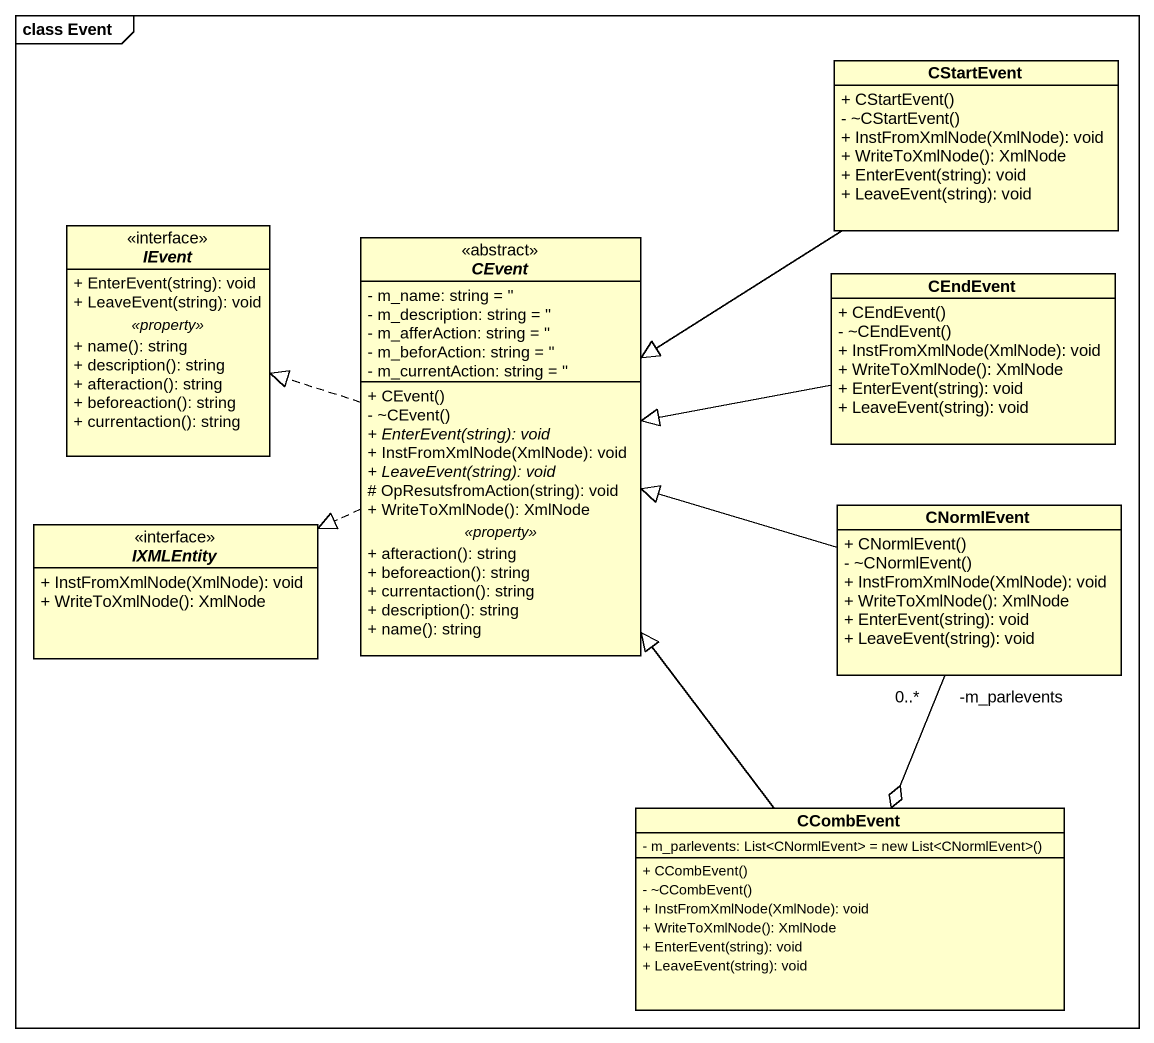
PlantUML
@startuml
mainframe class Event
hide circle
hide empty members
skinparam classAttributeIconSize 0
class CStartEvent {
  + CStartEvent()
  - ~CStartEvent()
  + InstFromXmlNode(XmlNode): void
  + WriteToXmlNode(): XmlNode
  + EnterEvent(string): void
  + LeaveEvent(string): void
}
interface IEvent {
  + EnterEvent(string): void
  + LeaveEvent(string): void
  .. <<property>> ..
  + name(): string
  + description(): string
  + afteraction(): string
  + beforeaction(): string
  + currentaction(): string
}
abstract class CEvent <<abstract>> {
  - m_name: string = ''
  - m_description: string = ''
  - m_afferAction: string = ''
  - m_beforAction: string = ''
  - m_currentAction: string = ''
  --
  + CEvent()
  - ~CEvent()
  {abstract} + EnterEvent(string): void
  + InstFromXmlNode(XmlNode): void
  {abstract} + LeaveEvent(string): void
  # OpResutsfromAction(string): void
  + WriteToXmlNode(): XmlNode
  .. <<property>> ..
  + afteraction(): string
  + beforeaction(): string
  + currentaction(): string
  + description(): string
  + name(): string
}
class CEndEvent {
  + CEndEvent()
  - ~CEndEvent()
  + InstFromXmlNode(XmlNode): void
  + WriteToXmlNode(): XmlNode
  + EnterEvent(string): void
  + LeaveEvent(string): void
}
interface IXMLEntity {
  + InstFromXmlNode(XmlNode): void
  + WriteToXmlNode(): XmlNode
}
class CNormlEvent {
  + CNormlEvent()
  - ~CNormlEvent()
  + InstFromXmlNode(XmlNode): void
  + WriteToXmlNode(): XmlNode
  + EnterEvent(string): void
  + LeaveEvent(string): void
}
class CCombEvent {
  {field} - m_parlevents: List<CNormlEvent> = new List<CNormlEvent>()
  + CCombEvent()
  - ~CCombEvent()
  + InstFromXmlNode(XmlNode): void
  + WriteToXmlNode(): XmlNode
  + EnterEvent(string): void
  + LeaveEvent(string): void
}
CStartEvent --|> CEvent
CEvent .left.|> IEvent
CEvent .left.|> IXMLEntity
CEndEvent -left-|> CEvent
CNormlEvent -left-|> CEvent
CNormlEvent "-m_parlevents\n0..*" --o CCombEvent
CCombEvent -up-|> CEvent
@enduml
